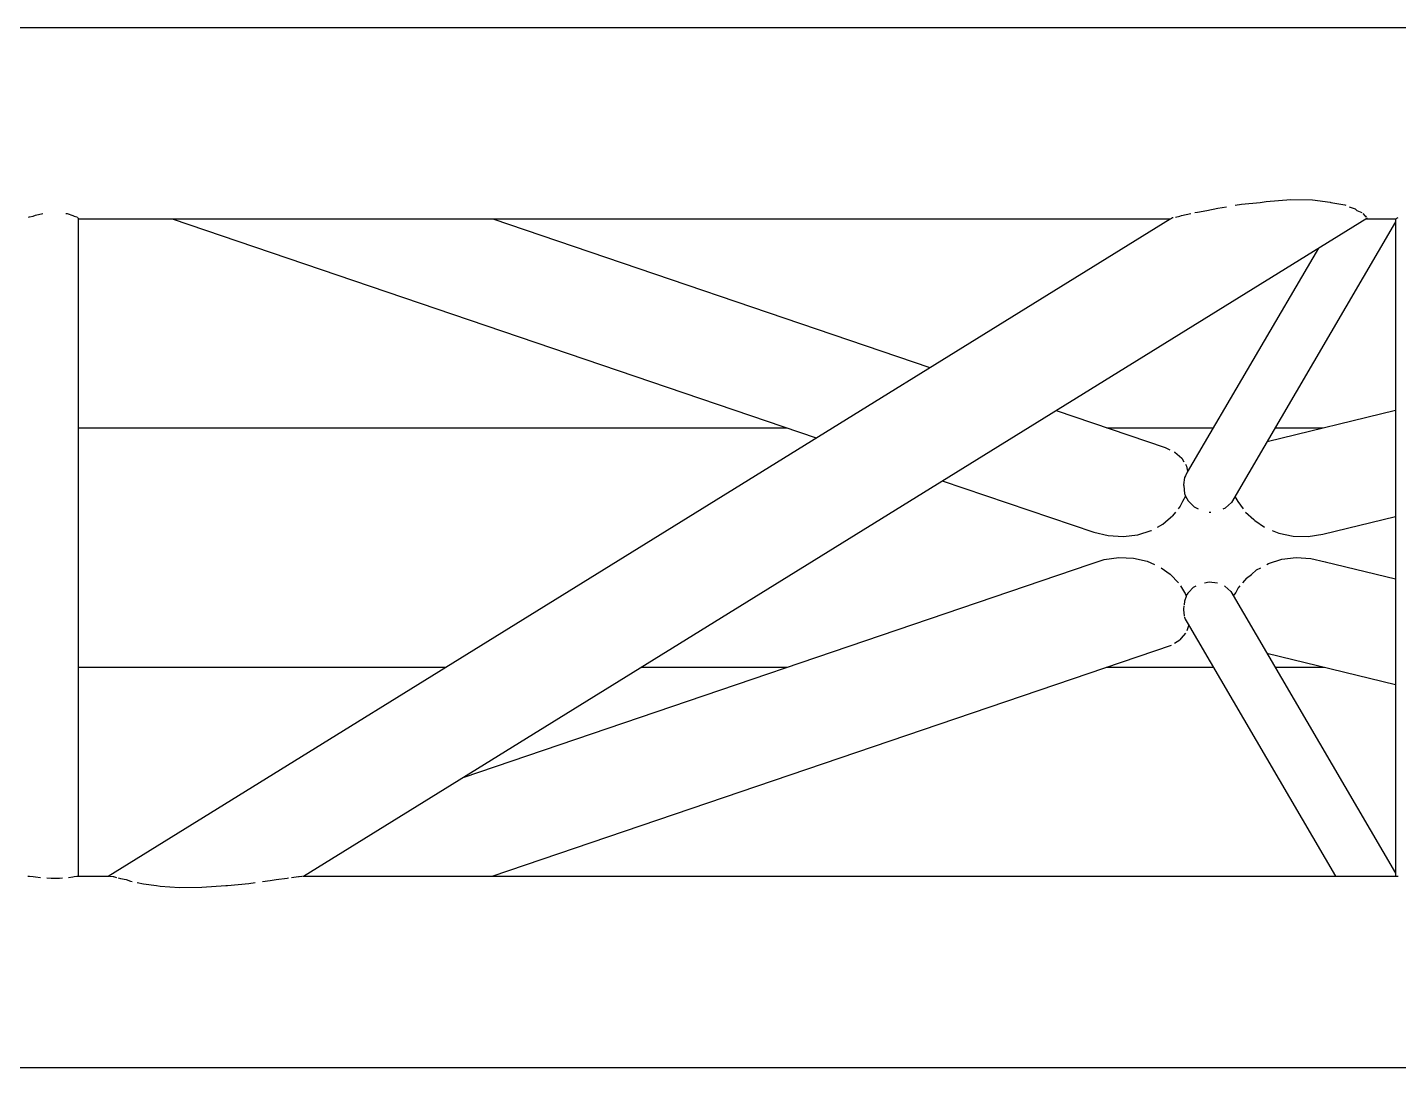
# Model space of a CAD drawing. Header units: millimetres. Extents: x 150209.93 to 150215.05, y 136675.65 to 136679.93.
# Drawn here: x 150213.7299 to 150213.7881, y 136678.4288 to 136678.4729 of the extents above; entities that cross this region are included whole.
import ezdxf

# ---------------------------------------------------------------- set-up
doc = ezdxf.new("R2010")
doc.units = ezdxf.units.MM
doc.header["$LTSCALE"] = 0.25
doc.linetypes.add('CENTER', pattern=[50.8, 31.75, -6.35, 6.35, -6.35])
doc.linetypes.add('XKITLINE00', pattern=[0])

# ---------------------------------------------------------------- blocks, each defined once
blk = doc.blocks.new('çatıı')
at = {"color": 8, "linetype": 'XKITLINE00'}
for p, q in [((23551.03, 14210.57), (24815.89, 14210.57)), ((24269.84, 14173.67), (24275.03, 14174.05)), ((24275.03, 14174.05), (24279.61, 14174.01)), ((24279.61, 14174.01), (24283.37, 14173.54)), ((24008.62, 14170.76), (24010.21, 14171.11)), ((24015.07, 14171.11), (24015.32, 14171.08)), ((24251.84, 14170.67), (24253.79, 14171.11)), ((24254.7, 14171.31), (24255.2, 14171.43)), ((24255.2, 14171.43), (24257.19, 14171.74)), ((24257.19, 14171.74), (24259.57, 14172.26)), ((24259.57, 14172.26), (24261.37, 14172.55)), ((24263.24, 14172.85), (24264.6, 14173.07)), ((24264.6, 14173.07), (24268.52, 14173.48)), ((24268.52, 14173.48), (24269.84, 14173.67)), ((24283.37, 14173.54), (24283.55, 14173.48)), ((24283.55, 14173.48), (24286.5, 14172.92)), ((24286.5, 14172.92), (24286.69, 14172.85)), ((24287.45, 14172.55), (24288.68, 14172.07)), ((24288.68, 14172.07), (24289.02, 14171.74)), ((24289.02, 14171.74), (24290.11, 14171.31)), ((24290.34, 14171.11), (24290.81, 14170.56)), ((24007.15, 14170.35), (24007.36, 14170.43)), ((24007.36, 14170.43), (24008.11, 14170.56)), ((24008.11, 14170.56), (24008.62, 14170.76)), ((24015.32, 14171.08), (24016.58, 14170.71)), ((24016.58, 14170.71), (24016.81, 14170.56)), ((24016.81, 14170.56), (24017.39, 14170.39)), ((24017.39, 14170.39), (24017.43, 14170.35)), ((24017.53, 14170.25), (24017.67, 14170.11)), ((24017.67, 14170.11), (24017.67, 14030.57)), ((24017.67, 14169.97), (24249.4, 14169.97)), ((24024.04, 14030.57), (24249.43, 14169.99)), ((24037.67, 14169.97), (24174.31, 14123.52)), ((24065.53, 14030.57), (24291.16, 14170.14)), ((24105.7, 14169.97), (24198.43, 14138.45)), ((24249.43, 14169.99), (24249.49, 14170)), ((24249.43, 14169.99), (24249.47, 14169.98)), ((24249.47, 14169.98), (24249.95, 14170.23)), ((24249.95, 14170.23), (24250.07, 14170.25)), ((24250.53, 14170.35), (24251.51, 14170.56)), ((24251.51, 14170.56), (24251.84, 14170.67)), ((24297.26, 14169.34), (24262.42, 14109.83)), ((24290.81, 14170.56), (24290.9, 14170.54)), ((24290.89, 14169.97), (24297.26, 14169.97)), ((24290.9, 14170.54), (24291.02, 14170.35)), ((24291.09, 14170.25), (24291.16, 14170.14)), ((24297.26, 14169.99), (24297.34, 14170)), ((24297.26, 14169.99), (24297.38, 14169.98)), ((24297.26, 14169.99), (24297.26, 14030.57)), ((24297.54, 14170.15), (24297.38, 14169.98)), ((24297.54, 14170.15), (24297.85, 14170.25)), ((24280.89, 14163.79), (24253.04, 14116.23)), ((24225.21, 14129.35), (24248.38, 14121.47)), ((24269.99, 14122.77), (24297.26, 14129.4)), ((24017.67, 14125.67), (24167.98, 14125.67)), ((24236.01, 14125.67), (24258.57, 14125.67)), ((24271.69, 14125.67), (24281.92, 14125.67)), ((24248.38, 14121.47), (24249.37, 14121.01)), ((24250.3, 14120.59), (24250.44, 14120.52)), ((24250.44, 14120.52), (24251.4, 14119.63)), ((24251.4, 14119.63), (24251.92, 14119.21)), ((24251.92, 14119.21), (24252.35, 14118.47)), ((24252.66, 14117.96), (24252.91, 14117.53)), ((24253.04, 14116.23), (24252.67, 14115.49)), ((24252.91, 14117.53), (24253.01, 14116.81)), ((24253.01, 14116.81), (24253.13, 14116.41)), ((24201.08, 14114.42), (24233.21, 14103.5)), ((24252.47, 14115.11), (24252.28, 14113.57)), ((24252.28, 14113.57), (24252.32, 14113.38)), ((24252.32, 14113.38), (24252.49, 14111.74)), ((24252.67, 14115.49), (24252.47, 14115.11)), ((24252.02, 14110.02), (24251.58, 14109.02)), ((24252.68, 14111.17), (24252.02, 14110.02)), ((24252.49, 14111.74), (24252.69, 14111.14)), ((24252.69, 14111.14), (24253.27, 14110.14)), ((24253.27, 14110.14), (24253.39, 14110.02)), ((24253.39, 14110.02), (24254.53, 14108.9)), ((24263.16, 14111.1), (24263.78, 14110.01)), ((24263.78, 14110.01), (24264.89, 14108.46)), ((24250.58, 14107.77), (24249.96, 14106.99)), ((24251.58, 14109.02), (24251.13, 14108.46)), ((24254.53, 14108.9), (24255.37, 14108.46)), ((24257.73, 14107.77), (24257.86, 14107.75)), ((24257.86, 14107.75), (24258.08, 14107.77)), ((24260.71, 14108.46), (24261.18, 14108.67)), ((24261.18, 14108.67), (24262.42, 14109.83)), ((24265.43, 14107.77), (24267.18, 14106.22)), ((24246.73, 14104.6), (24247.88, 14105.24)), ((24247.88, 14105.24), (24248.98, 14106.23)), ((24248.98, 14106.23), (24249.96, 14106.99)), ((24267.18, 14106.22), (24267.39, 14106)), ((24267.39, 14106), (24269.48, 14104.6)), ((24281.82, 14103.11), (24297.26, 14106.87)), ((24233.21, 14103.5), (24236.29, 14102.79)), ((24236.29, 14102.79), (24239.45, 14102.61)), ((24239.45, 14102.61), (24242.54, 14102.98)), ((24242.54, 14102.98), (24245.4, 14103.87)), ((24245.4, 14103.87), (24245.44, 14103.89)), ((24271.08, 14103.89), (24272.5, 14103.32)), ((24272.5, 14103.32), (24275.53, 14102.71)), ((24275.53, 14102.71), (24278.69, 14102.64)), ((24278.69, 14102.64), (24281.82, 14103.11)), ((24099.36, 14051.5), (24232.48, 14096.75)), ((24232.48, 14096.75), (24235.43, 14097.7)), ((24235.43, 14097.7), (24238.53, 14098.13)), ((24238.53, 14098.13), (24241.64, 14098.02)), ((24241.64, 14098.02), (24244.58, 14097.37)), ((24244.58, 14097.37), (24246.12, 14096.69)), ((24247.53, 14095.99), (24249.44, 14094.61)), ((24266.67, 14094.54), (24267.78, 14095.51)), ((24267.78, 14095.51), (24268.65, 14095.99)), ((24269.93, 14096.69), (24270.29, 14096.89)), ((24270.29, 14096.89), (24273.14, 14097.78)), ((24273.14, 14097.78), (24276.2, 14098.15)), ((24276.2, 14098.15), (24279.31, 14097.97)), ((24279.31, 14097.97), (24282.31, 14097.25)), ((24282.31, 14097.25), (24282.4, 14097.22)), ((24282.31, 14097.25), (24297.26, 14093.62)), ((24249.44, 14094.61), (24249.49, 14094.54)), ((24249.49, 14094.54), (24251.2, 14092.81)), ((24256.71, 14092.81), (24257.74, 14093)), ((24257.74, 14093), (24259.49, 14092.8)), ((24265.62, 14093.76), (24264.8, 14092.81)), ((24265.62, 14093.76), (24266.67, 14094.54)), ((24251.63, 14092.13), (24252.45, 14090.73)), ((24252.45, 14090.73), (24252.59, 14090.55)), ((24252.8, 14089.87), (24252.46, 14088.86)), ((24252.59, 14090.55), (24252.82, 14089.94)), ((24252.86, 14090.09), (24252.8, 14089.87)), ((24253.15, 14090.6), (24252.86, 14090.09)), ((24253.15, 14090.6), (24253.3, 14090.73)), ((24253.3, 14090.73), (24254.41, 14091.84)), ((24254.41, 14091.84), (24254.96, 14092.13)), ((24260.93, 14092.13), (24261.06, 14092.08)), ((24261.06, 14092.08), (24262.3, 14090.91)), ((24262.3, 14090.91), (24297.26, 14031.21)), ((24263.34, 14090.73), (24262.83, 14090)), ((24263.85, 14091.72), (24263.34, 14090.73)), ((24264.21, 14092.13), (24263.85, 14091.72)), ((24252.29, 14087.22), (24252.26, 14087.02)), ((24252.26, 14087.02), (24252.41, 14085.77)), ((24252.36, 14087.92), (24252.29, 14087.22)), ((24252.46, 14088.86), (24252.38, 14088.08)), ((24252.42, 14085.64), (24252.44, 14085.48)), ((24252.44, 14085.48), (24252.64, 14085.1)), ((24252.64, 14085.1), (24253.02, 14084.36)), ((24253.4, 14083.85), (24252.94, 14082.61)), ((24253.02, 14084.36), (24253.15, 14084.27)), ((24253.02, 14084.36), (24284.51, 14030.57)), ((24251.76, 14081.06), (24251.5, 14080.71)), ((24252.69, 14082.11), (24251.76, 14081.06)), ((24105.56, 14030.57), (24249.74, 14079.59)), ((24250.35, 14079.98), (24251.5, 14080.71)), ((24269.95, 14077.85), (24297.26, 14071.21)), ((24017.67, 14074.87), (24095.66, 14074.87)), ((24137.15, 14074.87), (24168.12, 14074.87)), ((24235.87, 14074.87), (24258.65, 14074.87)), ((24271.69, 14074.87), (24282.18, 14074.87)), ((24006.98, 14030.54), (24007.36, 14030.54)), ((24007.36, 14030.54), (24008.11, 14030.53)), ((24008.11, 14030.53), (24008.62, 14030.42)), ((24008.62, 14030.42), (24009.67, 14030.29)), ((24011.04, 14030.18), (24011.97, 14030.13)), ((24011.97, 14030.13), (24013.73, 14030.13)), ((24013.73, 14030.13), (24014.39, 14030.18)), ((24015.61, 14030.29), (24016.58, 14030.45)), ((24016.58, 14030.45), (24016.82, 14030.53)), ((24016.82, 14030.53), (24017.39, 14030.54)), ((24017.39, 14030.54), (24017.49, 14030.54)), ((24017.55, 14030.57), (24024.22, 14030.57)), ((24024.34, 14030.54), (24025.12, 14030.53)), ((24025.12, 14030.53), (24025.18, 14030.47)), ((24025.18, 14030.47), (24025.81, 14030.29)), ((24026.2, 14030.18), (24026.66, 14030.05)), ((24026.66, 14030.05), (24027.85, 14029.87)), ((24027.85, 14029.87), (24028.78, 14029.5)), ((24028.78, 14029.5), (24029.17, 14029.42)), ((24030.21, 14029.21), (24031.58, 14028.92)), ((24031.58, 14028.92), (24034.34, 14028.62)), ((24034.34, 14028.62), (24035.11, 14028.47)), ((24043.9, 14028.2), (24049.01, 14028.57)), ((24049.01, 14028.57), (24049.39, 14028.62)), ((24049.39, 14028.62), (24053.88, 14029.02)), ((24053.88, 14029.02), (24055.23, 14029.21)), ((24056.82, 14029.42), (24058.42, 14029.63)), ((24058.42, 14029.63), (24059.68, 14029.87)), ((24059.68, 14029.87), (24062.02, 14030.13)), ((24062.02, 14030.13), (24062.31, 14030.18)), ((24062.99, 14030.29), (24064.43, 14030.53)), ((24064.43, 14030.53), (24064.56, 14030.53)), ((24064.56, 14030.53), (24065.15, 14030.54)), ((24065.32, 14030.57), (24297.8, 14030.57)), ((24035.11, 14028.47), (24039.19, 14028.17)), ((24039.19, 14028.17), (24043.9, 14028.2)), ((23551.02, 13989.97), (24815.89, 13989.97))]:
    blk.add_line(p, q, dxfattribs=at)
at = {"color": 8, "linetype": 'CENTER'}
blk.add_line((23430, 14010.27), (24815.89, 14010.27), dxfattribs=at)

msp = doc.modelspace()

# ---------------------------------------------------------------- block references
at = {"xscale": 0.0002000170049888334, "yscale": 0.0002000170049888334, "zscale": 0.0002000170049888334}
msp.add_blockref('çatıı', (150208.928067, 136675.630592), dxfattribs=at)

doc.saveas('drawing.dxf')
